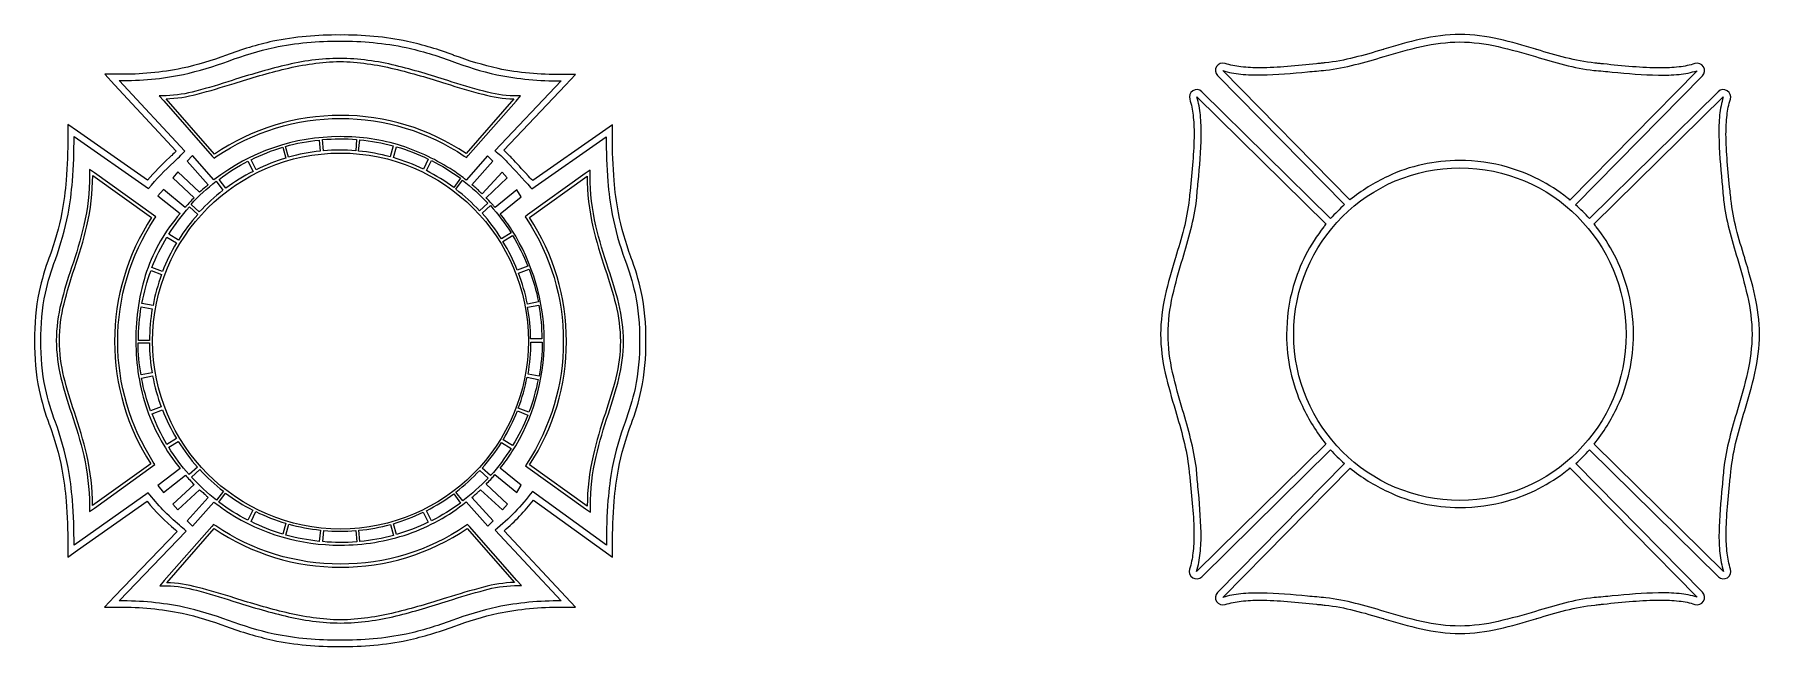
# Model space of a CAD drawing. Extents: x -4 to 118, y -79 to 10.
# Drawn here: x 25.75 to 45.8, y -38.05 to -30.94 of the extents above; entities that cross this region are included whole.
import ezdxf

# ---------------------------------------------------------------- set-up
doc = ezdxf.new("R2010")
doc.units = 0
doc.header["$MEASUREMENT"] = 0

msp = doc.modelspace()

# ---------------------------------------------------------------- linework, layer by layer
for points in [[(32.682, -33.529, 0.000003), (32.681, -33.526, -0.040832), (32.536, -33.014, -0.026347), (32.486, -32.639, -0.02083), (32.467, -32.131), (32.467, -31.992), (32.352, -32.072), (31.54, -32.641, -0.002697), (31.475, -32.572), (31.474, -32.57, -0.001194), (31.298, -32.378, 0.021963), (31.205, -32.288), (31.923, -31.531), (32.039, -31.408), (31.87, -31.408, -0.053793), (31.138, -31.339, -0.033809), (30.625, -31.185), (30.625, -31.184, 0.034018), (30.085, -31.023, 0.053467), (29.302, -30.949, 0.053051), (28.52, -31.022, 0.034017), (27.98, -31.183, -0.033837), (27.467, -31.336, -0.053345), (26.735, -31.405), (26.568, -31.405), (26.682, -31.527), (27.398, -32.297, -0.002398), (27.346, -32.347, 0.000969), (27.319, -32.372, 0.029001), (27.065, -32.636), (26.252, -32.068), (26.138, -31.989), (26.138, -32.128, -0.020697), (26.119, -32.636, -0.026126), (26.069, -33.011, -0.04039), (25.924, -33.525, 0.000004), (25.923, -33.528), (25.923, -33.529, 0.033892), (25.804, -33.931, 0.052839), (25.751, -34.502, 0.052922), (25.804, -35.074, 0.033995), (25.923, -35.475), (25.923, -35.475, 0.000005), (25.925, -35.48, -0.040403), (26.069, -35.993, -0.026126), (26.119, -36.367, -0.020687), (26.138, -36.875), (26.138, -37.015), (26.252, -36.935), (27.058, -36.366, 0.049091), (27.388, -36.698, -0.000002), (27.389, -36.7, 0.012049), (27.41, -36.718), (26.682, -37.475), (26.564, -37.598), (26.735, -37.598, -0.053345), (27.467, -37.667, -0.033836), (27.98, -37.82, 0.034018), (28.52, -37.981, 0.053052), (29.302, -38.054, 0.053019), (30.085, -37.981, 0.033915), (30.625, -37.82, -0.033706), (31.139, -37.667, -0.053331), (31.872, -37.598), (32.039, -37.598), (31.924, -37.476), (31.209, -36.709, 0.049279), (31.55, -36.353), (32.354, -36.934), (32.468, -37.017), (32.468, -36.875, -0.020687), (32.487, -36.367, -0.026126), (32.537, -35.993, -0.040403), (32.681, -35.48, 0.000005), (32.683, -35.475), (32.683, -35.475, 0.033995), (32.802, -35.074, 0.052922), (32.855, -34.502, 0.053103), (32.802, -33.93, 0.034336)], [(32.396, -36.875), (31.536, -36.254, -0.063775), (31.102, -36.702), (31.872, -37.525, 0.053402), (31.124, -37.596, 0.033501), (30.601, -37.752, -0.033834), (30.07, -37.91, -0.053105), (29.302, -37.981, -0.053133), (28.535, -37.91, -0.033884), (28.005, -37.752, 0.033551), (27.482, -37.596, 0.05343), (26.735, -37.525), (27.515, -36.713, 0.003606), (27.437, -36.645, -0.056939), (27.072, -36.267), (26.21, -36.875, 0.02061), (26.191, -36.356, 0.026065), (26.141, -35.973, 0.040287), (25.993, -35.447, -0.033065), (25.877, -35.057, -0.051379), (25.824, -34.502, -0.051337), (25.877, -33.947, -0.032992), (25.993, -33.556, 0.040202), (26.141, -33.03, 0.026037), (26.191, -32.647, 0.020604), (26.21, -32.128), (27.077, -32.733, -0.033233), (27.368, -32.425, 0.007049), (27.499, -32.299), (26.735, -31.478, 0.053431), (27.482, -31.407, 0.033551), (28.005, -31.251, -0.033884), (28.535, -31.093, -0.053134), (29.302, -31.021, -0.053521), (30.07, -31.094, -0.034104), (30.6, -31.253, 0.033769), (31.122, -31.41, 0.05382), (31.87, -31.481), (31.101, -32.293, 0.043756), (31.117, -32.307, -0.051711), (31.245, -32.427, -0.01241), (31.515, -32.721, 0.001705), (31.529, -32.738), (32.394, -32.131, 0.020703), (32.414, -32.65, 0.0262), (32.464, -33.033, 0.040527), (32.612, -33.558, -0.033268), (32.729, -33.948, -0.05164), (32.783, -34.502, -0.05138), (32.729, -35.057, -0.033066), (32.613, -35.447, 0.040288), (32.465, -35.973, 0.026065), (32.415, -36.356, 0.02061)], [(45.624, -33.539, -0.012318), (45.527, -33.199, -0.035995), (45.465, -32.858), (45.465, -32.858, -0.000534), (45.454, -32.759, -0.005884), (45.422, -32.419, -0.019655), (45.407, -32.101, -0.029558), (45.419, -31.881, -0.049006), (45.458, -31.696, 0.785973), (45.316, -31.608), (43.82, -33.081, 0.025627), (43.66, -32.921), (45.133, -31.423, 0.783303), (45.046, -31.281, -0.048994), (44.861, -31.32, -0.029567), (44.641, -31.332, -0.019658), (44.322, -31.317, -0.00589), (43.982, -31.285, 0.000269), (43.931, -31.28, -0.000232), (43.883, -31.275, -0.035967), (43.546, -31.213, -0.01167), (43.208, -31.117, 0.000003), (43.202, -31.116, -0.000004), (43.196, -31.114, 0.018518), (42.767, -30.997, 0.054468), (42.316, -30.943, 0.054347), (41.862, -30.997, 0.01847), (41.431, -31.114), (41.429, -31.115, 0.000003), (41.423, -31.117, -0.011462), (41.086, -31.211, -0.035393), (40.749, -31.273, -0.000213), (40.703, -31.277, 0.00028), (40.65, -31.283, -0.005896), (40.31, -31.315, -0.019627), (39.991, -31.33, -0.02956), (39.771, -31.318, -0.049006), (39.586, -31.279, 0.783327), (39.499, -31.421), (40.974, -32.92, 0.025518), (40.813, -33.081), (39.317, -31.608, 0.785967), (39.175, -31.696, -0.049002), (39.214, -31.881, -0.029558), (39.226, -32.101, -0.019657), (39.211, -32.419, -0.005888), (39.179, -32.759, -0.000585), (39.168, -32.858, -0.035996), (39.106, -33.199, -0.012314), (39.009, -33.539, -0.000011), (39.006, -33.549, 0.018486), (38.89, -33.976, 0.054358), (38.837, -34.425, 0.054462), (38.891, -34.88, 0.018527), (39.009, -35.311), (39.009, -35.311), (39.009, -35.313, -0.011291), (39.104, -35.653, -0.034731), (39.166, -35.993, 0.004643), (39.175, -36.081, -0.00006), (39.176, -36.092, -0.006431), (39.209, -36.432, -0.019852), (39.224, -36.75, -0.029559), (39.212, -36.97, -0.049001), (39.173, -37.155, 0.785918), (39.315, -37.243), (40.813, -35.769, 0.027315), (40.972, -35.929), (39.499, -37.425, 0.783357), (39.587, -37.567, -0.049003), (39.772, -37.528, -0.02956), (39.992, -37.516, -0.019628), (40.31, -37.531, -0.005904), (40.65, -37.563, 0.000216), (40.697, -37.568, -0.000273), (40.749, -37.574, -0.035402), (41.086, -37.635, -0.011464), (41.424, -37.73, 0.000003), (41.43, -37.731), (41.432, -37.732, 0.018472), (41.863, -37.849, 0.054353), (42.317, -37.903, 0.054473), (42.768, -37.849, 0.018521), (43.196, -37.732, -0.000004), (43.203, -37.731, 0.000004), (43.209, -37.729, -0.011668), (43.546, -37.633, -0.035961), (43.884, -37.572, -0.000294), (43.937, -37.566, 0.000222), (43.983, -37.561, -0.005889), (44.323, -37.529, -0.019659), (44.641, -37.514, -0.02956), (44.861, -37.526, -0.049002), (45.046, -37.565, 0.783335), (45.134, -37.423), (43.663, -35.927, 0.029137), (43.82, -35.769), (45.319, -37.243, 0.785912), (45.46, -37.155, -0.049005), (45.421, -36.97, -0.02956), (45.409, -36.75, -0.01985), (45.424, -36.432, -0.006424), (45.457, -36.092, -0.000046), (45.458, -36.083, 0.004712), (45.467, -35.993, -0.034732), (45.529, -35.653, -0.011292), (45.624, -35.313), (45.624, -35.311), (45.624, -35.311, 0.018525), (45.742, -34.88, 0.054457), (45.796, -34.425, 0.054357), (45.743, -33.976, 0.018486), (45.627, -33.549, -0.00001)], [(39.558, -31.362, 0.052074), (39.768, -31.404, 0.029608), (40.008, -31.413, 0.019177), (40.544, -31.377, -0.002599), (40.756, -31.358, 0.03168), (41.098, -31.293, 0.01053), (41.435, -31.199, -0.01779), (41.869, -31.083, -0.053688), (42.314, -31.029, -0.054038), (42.759, -31.083, -0.017893), (43.194, -31.2, 0.010638), (43.53, -31.295, 0.032027), (43.873, -31.36, -0.002599), (44.085, -31.379, 0.019177), (44.621, -31.415, 0.029607), (44.861, -31.406, 0.052074), (45.071, -31.364), (43.593, -32.866, 0.007758), (43.573, -32.85, -0.003024), (43.56, -32.839, 0.09716), (42.869, -32.485, 0.069742), (42.309, -32.407, 0.110777), (41.476, -32.591, 0.060284), (41.037, -32.865)], [(27.837, -32.379), (27.863, -32.361, -0.150159), (29.308, -31.919, -0.149238), (30.745, -32.355), (30.771, -32.373), (30.792, -32.349), (31.348, -31.716), (31.4, -31.656), (31.321, -31.656, -0.060185), (30.974, -31.603, -0.014155), (30.552, -31.478, 0.019026), (29.947, -31.304, 0.057402), (29.3, -31.22, 0.057119), (28.654, -31.303, 0.018846), (28.049, -31.476), (28.048, -31.477, -0.01412), (27.626, -31.601, -0.059802), (27.279, -31.654), (27.2, -31.654), (27.252, -31.713), (27.816, -32.355)], [(29.3, -31.256, -0.054154), (29.932, -31.342, -0.01776), (30.53, -31.512, 0.013922), (30.96, -31.638, 0.05935), (31.321, -31.692), (30.765, -32.325, 0.149141), (29.308, -31.883, 0.150451), (27.843, -32.332), (27.279, -31.69, 0.059081), (27.64, -31.636, 0.013867), (28.07, -31.511, -0.017684), (28.668, -31.342, -0.053895)], [(39.255, -37.181, 0.05203), (39.297, -36.971, 0.0296), (39.307, -36.731, 0.019177), (39.27, -36.195, -0.002575), (39.252, -35.983, 0.031689), (39.186, -35.641, 0.010527), (39.093, -35.305, -0.017773), (38.976, -34.87, -0.053671), (38.923, -34.425, -0.054027), (38.976, -33.98, -0.017878), (39.094, -33.546, 0.01062), (39.188, -33.209, 0.031987), (39.254, -32.867, -0.002619), (39.273, -32.654, 0.019174), (39.309, -32.118, 0.029592), (39.299, -31.878, 0.052), (39.257, -31.669), (40.759, -33.146, 0.011127), (40.742, -33.167, -0.003337), (40.733, -33.179, 0.097027), (40.378, -33.871, 0.069706), (40.301, -34.43, 0.110718), (40.484, -35.263, 0.060066), (40.758, -35.703)], [(45.381, -35.983, -0.002575), (45.362, -36.195, 0.019178), (45.326, -36.731, 0.0296), (45.335, -36.971, 0.052031), (45.378, -37.181), (43.875, -35.703, 0.060064), (44.148, -35.263, 0.110719), (44.332, -34.43, 0.069708), (44.255, -33.871, 0.09703), (43.9, -33.179, -0.003324), (43.89, -33.167, 0.011151), (43.873, -33.146), (45.376, -31.669, 0.052), (45.333, -31.878, 0.029592), (45.324, -32.118, 0.019175), (45.36, -32.654, -0.002619), (45.379, -32.867, 0.031988), (45.444, -33.209, 0.01062), (45.539, -33.546, -0.017877), (45.656, -33.98, -0.054026), (45.71, -34.425, -0.05367), (45.657, -34.87, -0.017773), (45.54, -35.305, 0.010527), (45.446, -35.641, 0.031689)], [(31.299, -35.794, 0.141271), (31.675, -34.503, 0.139362), (31.299, -33.215, 0.026026), (31.163, -33.026), (31.405, -32.83), (31.354, -32.748), (31.103, -32.953, -0.001706), (31.079, -32.927, 0.014328), (31.011, -32.853, 0.000322), (30.999, -32.842), (31.245, -32.61), (31.187, -32.542), (30.951, -32.796, 0.00003), (30.918, -32.763, -0.000037), (30.88, -32.725, -0.029194), (30.834, -32.688), (31.077, -32.416), (31.016, -32.353), (30.768, -32.635, 0.014091), (30.615, -32.523, 0.064535), (30.014, -32.236, 0.078196), (29.303, -32.13, 0.167698), (27.836, -32.633), (27.587, -32.35), (27.526, -32.413), (27.77, -32.688, -0.003185), (27.741, -32.712, 0.028016), (27.67, -32.775), (27.416, -32.539), (27.357, -32.607), (27.605, -32.84, 0.017023), (27.509, -32.943, -0.000076), (27.501, -32.952), (27.249, -32.745), (27.184, -32.817), (27.442, -33.024, 0.095712), (27.054, -33.695, 0.083772), (26.929, -34.503, 0.084352), (27.06, -35.305, 0.088874), (27.443, -35.986), (27.184, -36.185), (27.249, -36.263), (27.506, -36.064, 0.029012), (27.605, -36.172), (27.357, -36.4), (27.416, -36.468), (27.67, -36.232, 0.018827), (27.709, -36.266, -0.006891), (27.729, -36.284, -0.025485), (27.745, -36.3, 0.055573), (27.768, -36.321), (27.526, -36.594), (27.587, -36.657), (27.836, -36.376, -0.000476), (27.855, -36.39, 0.012467), (28.004, -36.497, 0.14561), (29.303, -36.876, 0.083592), (30.094, -36.747, 0.086304), (30.768, -36.374), (31.017, -36.657), (31.079, -36.594), (30.834, -36.321, -0.026098), (30.885, -36.279, -0.012473), (30.91, -36.255, 0.012462), (30.935, -36.232), (31.189, -36.468), (31.247, -36.4), (30.999, -36.167), (31.012, -36.154, 0.010724), (31.066, -36.098), (31.066, -36.098, -0.015426), (31.083, -36.077, 0.015641), (31.101, -36.056), (31.355, -36.263), (31.407, -36.18), (31.163, -35.983, 0.02908)], [(28.636, -32.253), (28.673, -32.378, 0.040684), (28.325, -32.515), (28.268, -32.399, -0.044549)], [(29.057, -32.169), (29.07, -32.298, 0.041322), (28.703, -32.368), (28.668, -32.243, -0.044925)], [(29.494, -32.163), (29.483, -32.294, 0.043769), (29.11, -32.295), (29.098, -32.164, -0.041346)], [(29.53, -32.166, -0.042254), (29.919, -32.237), (29.884, -32.364, 0.041897), (29.517, -32.297)], [(29.958, -32.247, -0.042077), (30.326, -32.39), (30.27, -32.508, 0.040816), (29.922, -32.374)], [(29.306, -36.689, -0.413612), (27.123, -34.505, -0.413465), (29.306, -32.32, -0.413464), (31.49, -34.505, -0.413611)], [(28.23, -32.416), (28.29, -32.533, 0.044715), (27.974, -32.73), (27.895, -32.626, -0.046004)], [(30.701, -32.614), (30.622, -32.719, 0.038217), (30.305, -32.524), (30.363, -32.407, -0.044454)], [(26.718, -34.509, -0.146717), (27.142, -33.09), (27.16, -33.061), (27.132, -33.042), (26.448, -32.55), (26.391, -32.51), (26.391, -32.579, -0.056563), (26.325, -33.158, -0.023713), (26.182, -33.649), (26.181, -33.651, 0.02108), (26.059, -34.063, 0.059064), (26.004, -34.499, 0.058925), (26.058, -34.933, 0.02089), (26.18, -35.344, -0.023875), (26.323, -35.836, -0.05627), (26.389, -36.416), (26.389, -36.486), (26.446, -36.445), (27.122, -35.96), (27.15, -35.94), (27.131, -35.911, -0.144438)], [(26.425, -36.416, 0.056305), (26.358, -35.828, 0.023797), (26.214, -35.333, -0.020605), (26.093, -34.924, -0.058911), (26.04, -34.499, -0.059135), (26.094, -34.072, -0.020708), (26.215, -33.663, 0.023873), (26.36, -33.167, 0.056551), (26.427, -32.58), (27.111, -33.071, 0.146634), (26.682, -34.509, 0.144556), (27.101, -35.931)], [(27.861, -32.649), (27.941, -32.752, 0.041264), (27.666, -33.005), (27.57, -32.917, -0.042887)], [(31.018, -32.904), (30.922, -32.992, 0.04339), (30.646, -32.741), (30.726, -32.637, -0.043073)], [(32.418, -33.66), (32.417, -33.658, -0.023714), (32.274, -33.167, -0.056565), (32.208, -32.588), (32.208, -32.518), (32.151, -32.559), (31.481, -33.04), (31.453, -33.06), (31.472, -33.089, -0.147391), (31.896, -34.51, -0.146876), (31.474, -35.924), (31.455, -35.953), (31.483, -35.973), (32.153, -36.454), (32.21, -36.495), (32.21, -36.425, -0.05627), (32.276, -35.845, -0.023875), (32.419, -35.352, 0.020888), (32.541, -34.941, 0.058925), (32.595, -34.508, 0.059064), (32.541, -34.072, 0.021078)], [(32.174, -36.425), (31.504, -35.944, 0.147068), (31.932, -34.51, 0.147412), (31.502, -33.069), (32.172, -32.588, 0.05655), (32.24, -33.176, 0.023873), (32.384, -33.671, -0.020708), (32.505, -34.081, -0.059134), (32.559, -34.508, -0.058909), (32.506, -34.933, -0.020604), (32.385, -35.341, 0.023797), (32.241, -35.837, 0.056304)], [(42.315, -36.357, -0.414003), (40.384, -34.425, -0.414003), (42.315, -32.493, -0.414004), (44.247, -34.425, -0.414004)], [(27.55, -32.946), (27.647, -33.033, 0.039883), (27.425, -33.331), (27.313, -33.263, -0.041325)], [(31.288, -33.247), (31.177, -33.317, 0.042013), (30.952, -33.018), (31.049, -32.931, -0.043556)], [(27.29, -33.296), (27.402, -33.363, 0.041874), (27.238, -33.698), (27.115, -33.651, -0.044388)], [(31.306, -33.279, -0.043033), (31.484, -33.634), (31.361, -33.682, 0.045655), (31.194, -33.347)], [(31.607, -34.05), (31.479, -34.075, 0.042479), (31.375, -33.715), (31.498, -33.669, -0.045352)], [(27.105, -33.686), (27.227, -33.733, 0.045443), (27.128, -34.092), (26.999, -34.069, -0.042654)], [(26.992, -34.107), (27.118, -34.129, 0.041367), (27.088, -34.5), (26.958, -34.498, -0.044268)], [(31.647, -34.479), (31.516, -34.481, 0.044158), (31.481, -34.111), (31.61, -34.088, -0.041449)], [(26.954, -34.526), (27.087, -34.527, 0.043893), (27.117, -34.875), (26.989, -34.897, -0.04718)], [(31.614, -34.913), (31.486, -34.889, 0.043849), (31.52, -34.517), (31.651, -34.518, -0.044147)], [(26.994, -34.935), (27.123, -34.91, 0.042433), (27.224, -35.271), (27.1, -35.316, -0.040155)], [(31.496, -35.33), (31.373, -35.284, 0.042541), (31.475, -34.924), (31.603, -34.951, -0.042894)], [(27.117, -35.352), (27.238, -35.304, 0.040573), (27.402, -35.639), (27.29, -35.707, -0.039548)], [(31.307, -35.72), (31.195, -35.652, 0.043022), (31.362, -35.317), (31.483, -35.367, -0.041987)], [(27.31, -35.739), (27.422, -35.671, 0.042096), (27.645, -35.97), (27.547, -36.056, -0.041323)], [(31.05, -36.068), (30.952, -35.981, 0.041448), (31.178, -35.682), (31.288, -35.752, -0.043006)], [(27.575, -36.085), (27.671, -35.997, 0.041248), (27.946, -36.25), (27.864, -36.353, -0.041143)], [(30.728, -36.363), (30.648, -36.259, 0.041339), (30.925, -36.008), (31.021, -36.097, -0.038999)], [(45.072, -37.482, 0.052074), (44.862, -37.44, 0.029608), (44.622, -37.431, 0.019177), (44.086, -37.467, -0.002599), (43.874, -37.486, 0.032027), (43.531, -37.551, 0.010639), (43.195, -37.646, -0.017893), (42.76, -37.763, -0.054038), (42.316, -37.817, -0.053688), (41.87, -37.764, -0.01779), (41.436, -37.647, 0.01053), (41.1, -37.553, 0.03168), (40.757, -37.488, -0.002599), (40.545, -37.469, 0.019177), (40.009, -37.433, 0.029607), (39.769, -37.442, 0.052074), (39.56, -37.484), (41.038, -35.981, 0.060282), (41.477, -36.255, 0.110776), (42.31, -36.439, 0.069739), (42.87, -36.362, 0.097161), (43.561, -36.007, -0.002966), (43.574, -35.996, 0.007792), (43.594, -35.98)], [(27.893, -36.376), (27.972, -36.272, 0.044699), (28.287, -36.47), (28.228, -36.586, -0.045981)], [(30.365, -36.593), (30.306, -36.477, 0.040634), (30.624, -36.28), (30.702, -36.387, -0.039747)], [(30.784, -36.635), (30.758, -36.653, -0.151071), (29.307, -37.097, -0.150901), (27.859, -36.653), (27.832, -36.635), (27.812, -36.659), (27.259, -37.289), (27.207, -37.349), (27.287, -37.349, -0.059803), (27.634, -37.401, -0.014118), (28.055, -37.526), (28.056, -37.526, 0.018845), (28.662, -37.699, 0.057118), (29.307, -37.782, 0.057402), (29.954, -37.698, 0.019024), (30.56, -37.524, -0.014156), (30.981, -37.399, -0.060186), (31.328, -37.346), (31.408, -37.346), (31.355, -37.287), (30.806, -36.659)], [(29.307, -37.746, -0.053894), (28.675, -37.661, -0.017684), (28.077, -37.491, 0.013867), (27.647, -37.367, 0.059081), (27.287, -37.313), (27.839, -36.683, 0.150963), (29.307, -37.133, 0.151061), (30.778, -36.683), (31.328, -37.31, 0.05935), (30.967, -37.365, 0.013922), (30.538, -37.49, -0.01776), (29.94, -37.66, -0.054154)], [(28.267, -36.603), (28.323, -36.487, 0.040749), (28.671, -36.622), (28.635, -36.749, -0.041981)], [(29.059, -36.833, -0.038986), (28.67, -36.759), (28.705, -36.632, 0.041695), (29.073, -36.702)], [(29.533, -36.835), (29.52, -36.704, 0.041233), (29.888, -36.637), (29.922, -36.763, -0.042244)], [(29.957, -36.753), (29.921, -36.627, 0.040776), (30.268, -36.493), (30.325, -36.611, -0.042102)], [(29.102, -36.836), (29.114, -36.707, 0.038091), (29.486, -36.708), (29.496, -36.838, -0.04429)]]:
    msp.add_lwpolyline(points, format="xyb", close=True)

doc.saveas('drawing.dxf')
